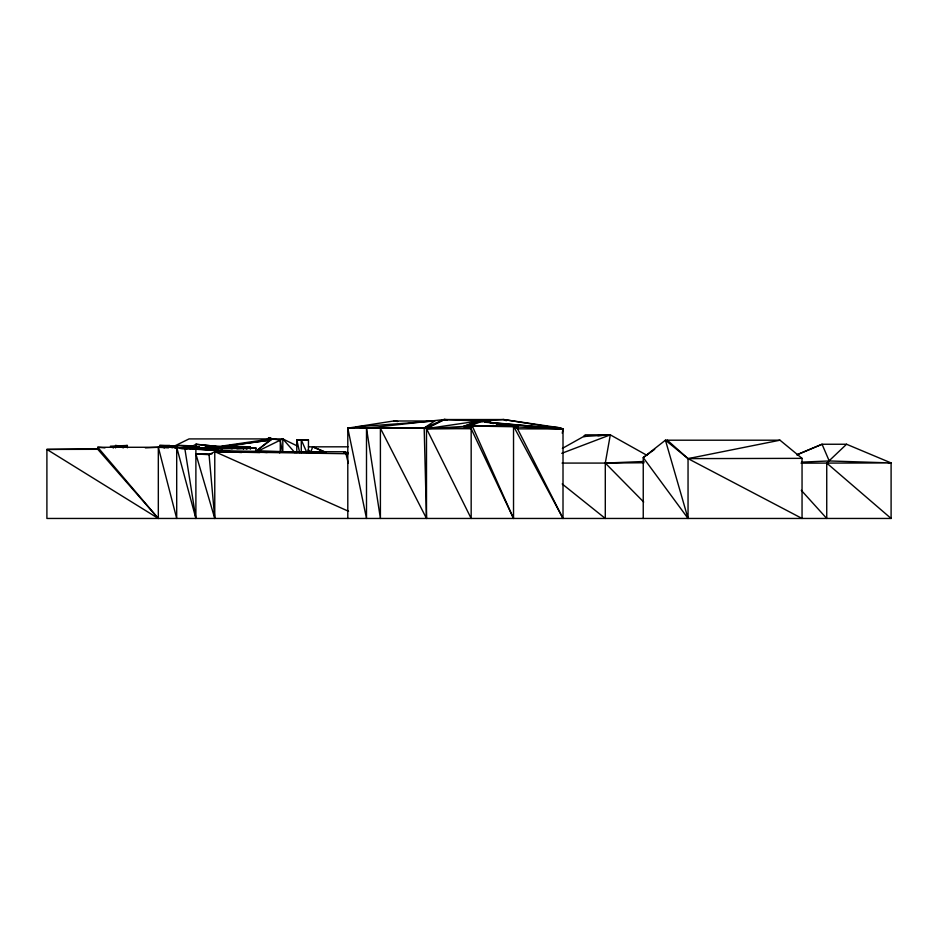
<?xml version="1.0" encoding="UTF-8"?>
<svg xmlns="http://www.w3.org/2000/svg" width="938" height="938" viewBox="0 0 938 938"><rect width="100%" height="100%" fill="white"/><g stroke="black" fill="none" stroke-linecap="round" stroke-linejoin="round"><path stroke-width="1.41" d="M562.249 433.215L563.011 428.959L559.81 427.716L549.011 426.837M195.409 446.828L196.03 444.284L222.224 446.898M310.759 452.104L312.706 446.84L326.107 452.374M366.5 428.197L380.406 518.456L380.406 428.256L426.497 518.456L424.175 428.009L426.497 428.631L444.225 419.544L447.121 419.814L444.225 419.544L427.998 427.564L424.175 428.009L366.5 428.197L366.5 518.456L347.799 428.162L355.678 426.907L366.5 428.197L424.175 428.009L444.225 419.544L482.261 421.197L513.532 426.157L513.532 518.456L471.169 428.725L472.306 426.016L517.565 426.813L517.565 428.842L563.011 518.456L563.011 428.959L557.723 427.482L503.671 419.544L444.225 419.544L366.5 428.197L347.799 428.162L347.799 518.456M801.263 490.293L826.741 518.456L826.741 463.079L846.557 444.249L891.1 462.938L891.1 518.456L46.9 518.456L46.9 449.431L97.423 448.833M654.701 449.314L643.245 457.592L643.245 518.456M426.497 518.456L426.497 428.631L427.998 427.564M424.175 428.009L434.693 420.998L393.561 420.998L355.678 426.907L360.004 427.013M279.501 452.866L281.33 451.682L255.3 451.495L281.33 451.682C246.553 451.049 211.05 451.647 176.696 447.274L97.775 447.285L97.775 449.302L158.323 518.456L158.323 447.274L145.367 447.883M562.366 448.399L583.612 436.51L585.242 434.845L610.31 434.845L646.88 455.293M343.613 452.749L345.465 451.764L348.315 463.395M175.078 446.98L178.29 445.28L192.888 445.925L196.03 444.284L222.095 446.91M324.571 452.585L214.767 451.635L214.767 518.456L195.89 453.957L209.045 454.66L214.767 451.635L345.465 451.764M513.532 518.456L472.306 426.016L470.782 425.676L478.826 421.467L463.513 426.462L426.497 428.631L471.169 518.456L471.169 425.911L463.513 426.462L471.169 428.725L469.879 425.911L463.513 426.462L477.09 421.221L503.671 419.544L563.011 428.959L517.565 428.842L513.532 426.157L482.261 421.197L469.879 425.911L469.879 428.138L426.497 428.631L477.09 421.221L481.464 421.619M173.671 446.453L189.042 438.914L268.151 438.914M256.813 451.659L282.807 438.914L296.912 445.796M796.749 454.848L822.051 444.249L846.557 444.249M797.253 454.66L822.051 444.249L829.227 460.945L891.1 462.938L801.04 463.149M561.756 453.324L610.31 434.845L605.291 463.079L605.291 518.456L562.202 483.961M173.249 447.121L175.558 446.242L175.558 448.411M802.049 458.354L688.046 458.623L802.049 518.456L802.049 458.354L779.994 440.203L688.046 458.623L665.429 440.192L643.245 457.592L688.046 518.456L688.046 458.623L667.305 440.203L665.429 440.192L688.046 518.456M172.698 447.789L165.545 446.242L175.558 446.242L159.765 445.444L159.765 447.508M216.373 446.875L268.198 439.336M127.357 447.813L127.357 445.468L110.379 446.218L113.51 447.965M123.453 446.031L127.357 445.468M219.457 446.922L269.874 440.145L272.383 438.914L280.286 440.145L282.35 452.128M219.386 447.027L269.874 440.145L269.874 437.683L268.561 437.683L268.561 440.145M206.899 448.739L205.234 447.063L215.986 446.594L213.219 446.898M174.351 447.954L192.888 445.925M195.948 447.004L199.384 446.676L199.384 448.903M434.693 420.998L355.678 426.907L360.051 426.954M597.905 435.724L610.31 434.845L583.612 436.51L585.242 436.51M345.043 452.679L347.904 452.55M205.234 447.063L215.986 446.594M801.544 462.141L829.227 460.945M345.125 452.62L347.975 452.503M644.054 461.473L605.291 463.079L562.061 463.079M236.915 448.833L255.816 448.153L255.816 451.682L267.154 452.538M555.566 427.81L559.81 427.716M180.049 448.247L188.503 448.094M199.771 447.895L206.806 447.789M179.92 448.282L189.582 448.165M187.072 448.821L176.696 447.274L195.89 518.456L195.89 448.868L255.816 448.153L180.225 448.341M196.816 448.833L255.816 448.153L180.119 448.434M644.078 462.751L605.291 463.079L643.703 502.041M255.816 448.153L184.845 448.599L195.89 518.456M179.475 448.153L189.417 448.118M195.89 453.957L211.965 453.886M97.775 449.302L46.9 449.431L158.323 518.456L97.775 447.285L104.997 447.883M469.879 425.911L472.306 426.016M514.165 426.813L517.565 426.813L512.136 425.852M347.799 428.162L353.638 428.162M294.989 452.749L282.807 438.914L271.07 438.914L269.874 437.683L272.383 438.914L255.195 451.846L269.874 440.145L268.561 437.683M308.461 452.175L308.461 439.945L296.795 439.852L296.795 452.632M667.305 440.203L779.994 440.203M169.766 445.444L159.765 445.444L164.396 447.918M222.388 448.868L222.388 446.371L229.294 446.371L250.352 446.805L250.352 449.161M214.099 449.021L214.099 446.746L218.273 446.746L221.556 449.032M220.688 446.922L224.85 446.922L214.099 446.746L215.775 448.575M308.403 446.84L347.998 446.816M190.93 447.121L188.339 447.121L190.168 448.727M179.85 448.106L189.558 448.106M348.197 453.758L214.767 451.635L348.561 511.292M426.497 428.631L471.169 428.725M199.888 447.942L205.739 447.954M254.96 451.541L281.33 451.682M470.782 425.676L513.532 426.157L563.011 518.456M308.461 439.945L296.795 439.852L299.679 452.632M222.388 446.371L250.352 446.805L222.388 446.371L232.214 448.774M214.767 451.635L222.025 451.788M230.748 451.964L259.791 452.585M214.099 446.746L224.85 446.922M199.888 448.047L205.739 448.294M514.47 426.872L563.011 428.959L484.371 421.877M345.008 452.82L347.81 452.948M181.609 448.599L185.56 448.798M888.18 462.786L891.1 462.938M168.512 447.86L158.323 447.274L176.696 518.456L176.696 447.274M195.89 448.868L241.547 452.55M485.192 422.252L563.011 428.959M115.597 447.907L115.597 445.468L120.838 446.066M393.561 420.998L397.841 421.537M490.773 423.155L493.587 423.542M496.413 423.929L517.565 426.813L482.261 421.197L482.308 422.006M477.09 421.221L479.705 421.619M115.597 445.468L123.441 447.813M307.582 451.882L310.173 452.726M312.706 446.84L325.826 452.526M503.671 419.544L506.297 420.716M307.84 450.076L311.592 452.245M246.893 449.161L243.446 446.805L243.446 449.161M196.148 448.903L192.911 446.676L188.339 447.121L199.384 446.676L192.911 446.676L192.911 448.903M212.692 448.927L209.397 446.594L209.397 448.927M826.741 463.079L891.1 518.456M306.796 452.468L301.274 439.852L301.274 452.632M196.03 444.284L196.652 446.723M209.045 454.66L214.767 518.456M282.807 438.914L282.807 451.905M280.286 440.145L280.286 452.257M218.273 446.746L218.273 449.032"/></g></svg>
